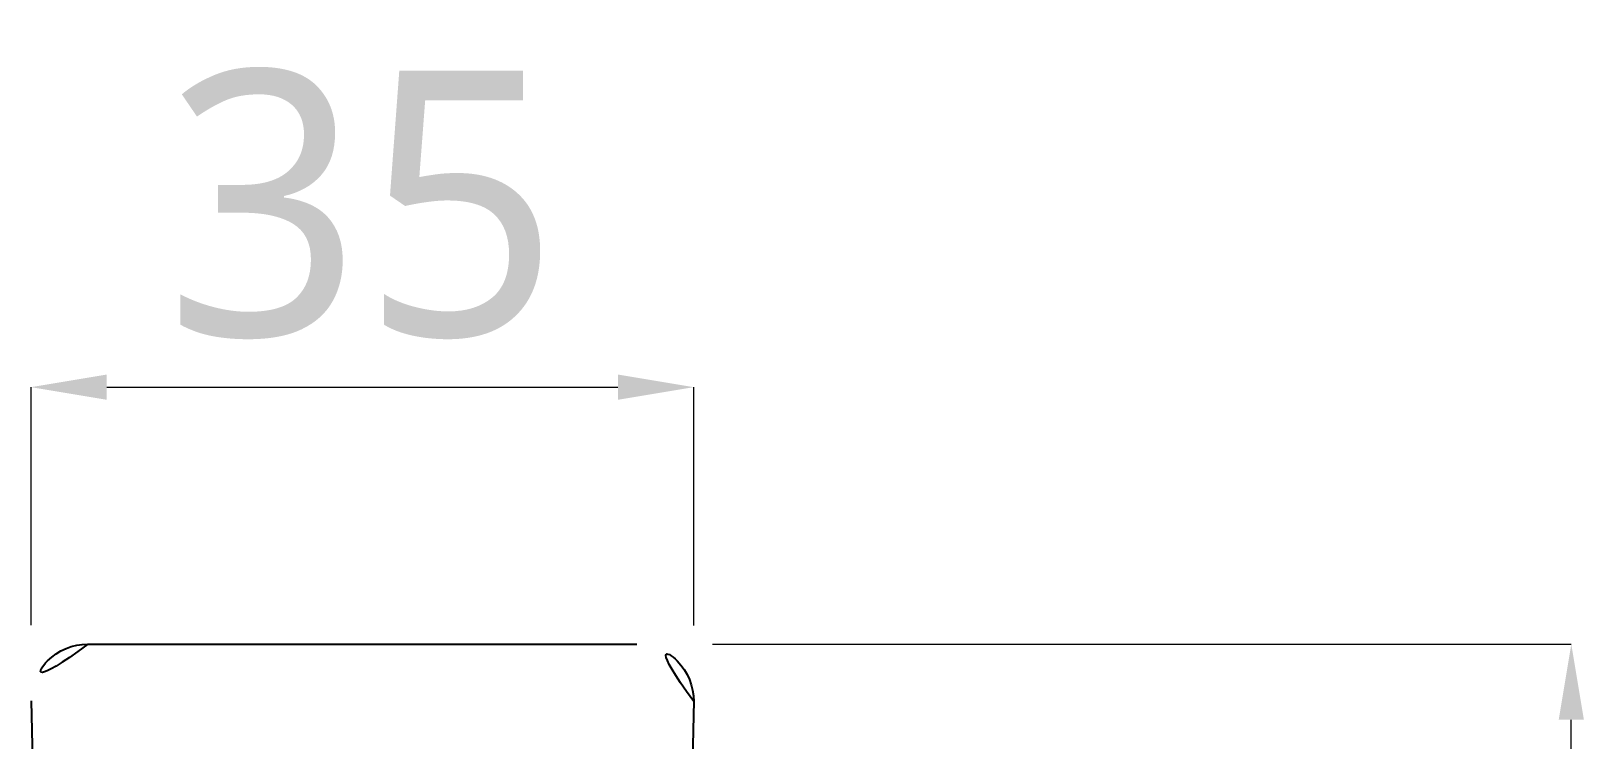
# Model space of a CAD drawing. Extents: x 16296660632 to 16296676729, y -37409619871 to -37409616801.
# Drawn here: x 16296675919.8 to 16296676001.8, y -37409617370.3 to -37409617332.9 of the extents above; entities that cross this region are included whole.
import ezdxf

# ---------------------------------------------------------------- set-up
doc = ezdxf.new("R2010")
doc.units = 0
doc.header["$LTSCALE"] = 10
doc.header["$MEASUREMENT"] = 0
doc.header["$PDMODE"] = 3
doc.header["$PDSIZE"] = -10
doc.layers.get('0').update_dxf_attribs({"linetype": 'CONTINUOUS'})
doc.layers.get('DEFPOINTS').update_dxf_attribs({"linetype": 'CONTINUOUS'})
doc.styles.add('Daelim Dimension', font='NanumGothic.ttf')
doc.dimstyles.new('DEFAULT', dxfattribs={"dimscale": 2, "dimtxt": 2, "dimasz": 2, "dimexe": 0, "dimexo": 2, "dimgap": 1, "dimtad": 1, "dimdec": 1, "dimzin": 9, "dimdsep": 46, "dimtxsty": 'Daelim Dimension', "dimcen": 0.5, "dimclrd": 252, "dimclre": 252, "dimclrt": 3, "dimadec": 1, "dimazin": 0, "dimtfac": 1, "dimtdec": 1, "dimtix": 1, "dimtmove": 0, "dimatfit": 3, "dimfxl": 1, "dimtolj": 1, "dimtzin": 1, "dimlwd": 9, "dimlwe": 9, "dimarcsym": 0})

# ---------------------------------------------------------------- blocks, each defined once
blk = doc.blocks.new('*D7')
at = {"color": 5, "lineweight": 9, "ltscale": 0.5, "transparency": 16777216}
for p, q in [((16296675955.80769, -37409617365.26638), (16296676001.16714, -37409617365.26638)), ((16296676001.16714, -37409617481.26638), (16296676001.16714, -37409617369.26638)), ((16296675953.33258, -37409617485.26638), (16296676001.16714, -37409617485.26638))]:
    blk.add_line(p, q, dxfattribs=at)
at = {"color": 5, "ltscale": 0.5, "transparency": 16777216}
for points in [[(16296676000.50047, -37409617369.26638), (16296676001.83381, -37409617369.26638), (16296676001.16714, -37409617365.26638)], [(16296676000.50047, -37409617481.26638), (16296676001.83381, -37409617481.26638), (16296676001.16714, -37409617485.26638)]]:
    blk.add_solid(points, dxfattribs=at)
at = {"layer": 'DEFPOINTS', "color": 0, "ltscale": 0.5, "transparency": 16777216}
for p in [(16296675951.80769, -37409617365.26638), (16296676001.16714, -37409617365.26638), (16296675949.33258, -37409617485.26638)]:
    blk.add_point(p, dxfattribs=at)
at = {"color": 7, "ltscale": 0.5, "transparency": 16777216, "insert": (16296675991.5763, -37409617425.26638), "char_height": 14, "attachment_point": 5, "rotation": 90, "style": 'Daelim Dimension'}
blk.add_mtext('\\A1;120', dxfattribs=at)
blk = doc.blocks.new('*D12')
at = {"color": 5, "lineweight": 9, "ltscale": 0.5, "transparency": 16777216}
for p, q in [((16296675919.808, -37409617364.266), (16296675919.808, -37409617351.689)), ((16296675923.808, -37409617351.689), (16296675950.808, -37409617351.689)), ((16296675954.808, -37409617364.291), (16296675954.808, -37409617351.689))]:
    blk.add_line(p, q, dxfattribs=at)
at = {"color": 5, "ltscale": 0.5, "transparency": 16777216}
for points in [[(16296675923.808, -37409617351.022), (16296675923.808, -37409617352.355), (16296675919.808, -37409617351.689)], [(16296675950.808, -37409617351.022), (16296675950.808, -37409617352.355), (16296675954.808, -37409617351.689)]]:
    blk.add_solid(points, dxfattribs=at)
at = {"layer": 'DEFPOINTS', "color": 0, "ltscale": 0.5, "transparency": 16777216}
for p in [(16296675954.808, -37409617351.689), (16296675919.808, -37409617368.266), (16296675954.808, -37409617368.291)]:
    blk.add_point(p, dxfattribs=at)
at = {"color": 7, "ltscale": 0.5, "transparency": 16777216, "insert": (16296675937.308, -37409617342.058), "char_height": 14, "attachment_point": 5, "style": 'Daelim Dimension'}
blk.add_mtext('\\A1;35', dxfattribs=at)

msp = doc.modelspace()

# ---------------------------------------------------------------- linework, layer by layer
at = {"ltscale": 0.5}
for p, q in [((16296675922.808, -37409617365.266), (16296675951.808, -37409617365.266)), ((16296675919.808, -37409617368.266), (16296675919.96, -37409617375.266)), ((16296675954.808, -37409617368.266), (16296675952.332, -37409617482.291))]:
    msp.add_line(p, q, dxfattribs=at)
for centre, start, end in [((16296675922.808, -37409617368.266), 90, 180.47735), ((16296675951.808, -37409617368.266), 359.52265, 90)]:
    msp.add_arc(centre, 3, start, end, dxfattribs=at)

# ---------------------------------------------------------------- dimensions: what is measured, and where the dimension line sits
at = {"color": 5, "ltscale": 0.5}
dim = msp.add_linear_dim(base=(16296675954.808, -37409617351.689), p1=(16296675919.808, -37409617368.266), p2=(16296675954.808, -37409617368.291), dimstyle='DEFAULT', override={"dimtxt": 7, "dimclrd": 5, "dimclre": 5, "dimclrt": 7}, dxfattribs=at)
dim.commit()
dim.dimension.update_dxf_attribs({"geometry": '*D12', "text_midpoint": (16296675937.308, -37409617342.058)})
dim = msp.add_linear_dim(base=(16296676001.167, -37409617365.266), p1=(16296675949.333, -37409617485.266), p2=(16296675951.808, -37409617365.266), angle=90, dimstyle='DEFAULT', override={"dimtxt": 7, "dimclrd": 5, "dimclre": 5, "dimclrt": 7}, dxfattribs=at)
dim.commit()
dim.dimension.update_dxf_attribs({"geometry": '*D7', "text_midpoint": (16296676001.167, -37409617425.266), "dimtype": 160})

doc.saveas('drawing.dxf')
